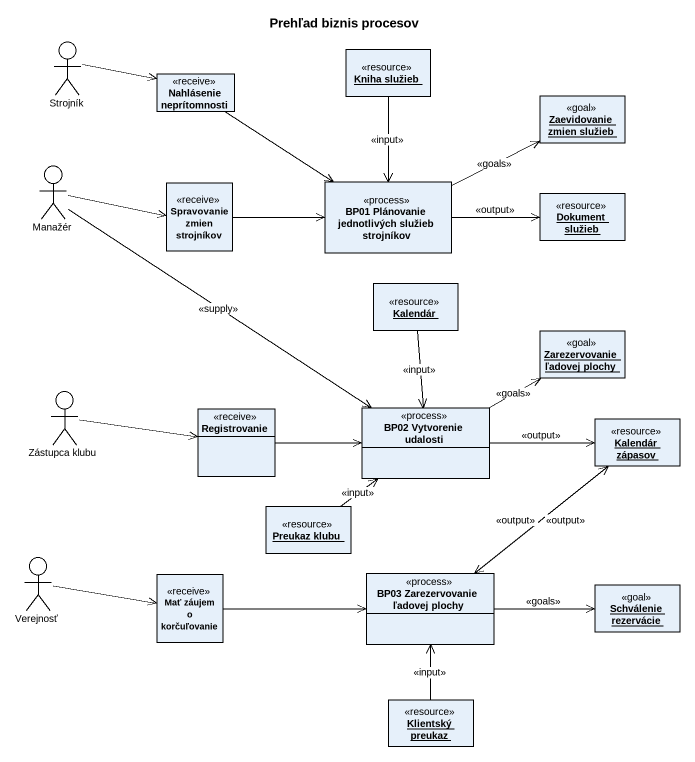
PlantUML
@startuml
title Prehľad biznis procesov
allowmixing
hide circle
hide empty members
actor Strojník
object "Kniha služieb" as Kniha_služieb <<resource>>
class "Nahlásenie neprítomnosti" as Nahlásenie_neprítomnosti <<receive>>
object "Zaevidovanie zmien služieb" as Zaevidovanie_zmien_služieb <<goal>>
actor Manažér
class "Spravovanie zmien strojníkov" as Spravovanie_zmien_strojníkov <<receive>>
class "BP01 Plánovanie jednotlivých služieb strojníkov" as BP01_Plánovanie <<process>>
object "Dokument služieb" as Dokument_služieb <<resource>>
object Kalendár <<resource>>
object "Zarezervovanie ľadovej plochy" as Zarezervovanie_ľadovej <<goal>>
actor "Zástupca klubu" as Zástupca_klubu
class Registrovanie <<receive>>
class "BP02 Vytvorenie udalosti" as BP02_Vytvorenie_udalosti <<process>>
object "Kalendár zápasov" as Kalendár_zápasov <<resource>>
object "Preukaz klubu" as Preukaz_klubu <<resource>>
actor Verejnosť
class "Mať záujem o korčuľovanie" as Mať_záujem_o_korčuľovanie <<receive>>
class "BP03 Zarezervovanie ľadovej plochy" as BP03_Zarezervovanie_ľadovej <<process>>
object "Schválenie rezervácie" as Schválenie_rezervácie <<goal>>
object "Klientský preukaz" as Klientský_preukaz <<resource>>
Strojník -right-> Nahlásenie_neprítomnosti
Kniha_služieb --> BP01_Plánovanie : <<input>>
Nahlásenie_neprítomnosti --> BP01_Plánovanie
Manažér -right-> Spravovanie_zmien_strojníkov
Manažér --> BP02_Vytvorenie_udalosti : <<supply>>
Spravovanie_zmien_strojníkov -right-> BP01_Plánovanie
BP01_Plánovanie -right-> Zaevidovanie_zmien_služieb : <<goals>>
BP01_Plánovanie -right-> Dokument_služieb : <<output>>
Kalendár --> BP02_Vytvorenie_udalosti : <<input>>
Zástupca_klubu -right-> Registrovanie
Registrovanie -right-> BP02_Vytvorenie_udalosti
BP02_Vytvorenie_udalosti -right-> Zarezervovanie_ľadovej : <<goals>>
BP02_Vytvorenie_udalosti -right-> Kalendár_zápasov : <<output>>
Kalendár_zápasov --> BP03_Zarezervovanie_ľadovej : <<output>>
Preukaz_klubu -up-> BP02_Vytvorenie_udalosti : <<input>>
Verejnosť -right-> Mať_záujem_o_korčuľovanie
Mať_záujem_o_korčuľovanie -right-> BP03_Zarezervovanie_ľadovej
BP03_Zarezervovanie_ľadovej -up-> Kalendár_zápasov : <<output>>
BP03_Zarezervovanie_ľadovej -right-> Schválenie_rezervácie : <<goals>>
Klientský_preukaz -up-> BP03_Zarezervovanie_ľadovej : <<input>>
@enduml
